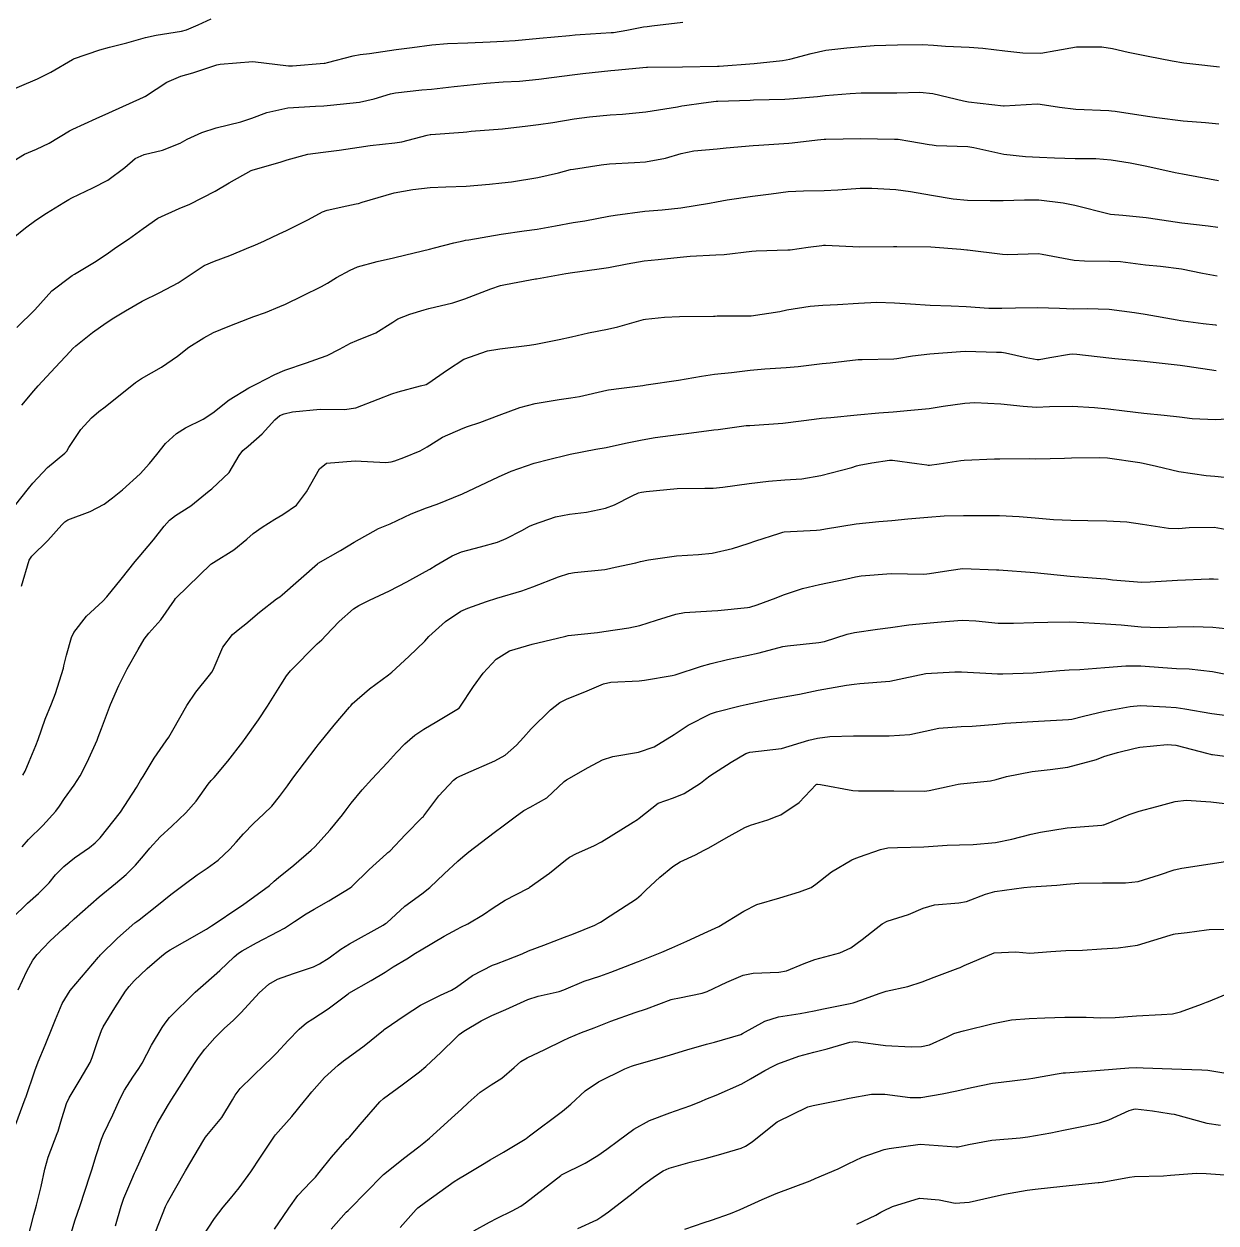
# Model space of a CAD drawing. Header units: metres. Extents: x 307586 to 320046, y 7427249 to 7434250.
# Drawn here: x 319595.7 to 319662.3, y 7429415.7 to 7429482.7 of the extents above; entities that cross this region are included whole.
import ezdxf

# ---------------------------------------------------------------- set-up
doc = ezdxf.new("R2010")
doc.units = ezdxf.units.M
doc.header["$MEASUREMENT"] = 0
doc.layers.add('Curvas de Nivel 1m', color=11, linetype='Continuous')
doc.layers.add('Curvas de Nivel 5m', color=15, linetype='Continuous')

msp = doc.modelspace()

# ---------------------------------------------------------------- linework, layer by layer
at = {"layer": 'Curvas de Nivel 1m', "flags": 128}
for points, elevation in [([(319594.423, 7429478.77), (319596.432, 7429479.627), (319597.17, 7429480.004), (319598.391, 7429480.721), (319598.453, 7429480.748), (319599.916, 7429481.247), (319600.46, 7429481.394), (319601.417, 7429481.641), (319602.466, 7429481.936), (319603.057, 7429482.075), (319604.469, 7429482.305), (319604.748, 7429482.369), (319605.408, 7429482.641), (319606.126, 7429482.984)], 816), ([(319594.641, 7429474.766), (319595.713, 7429475.421), (319596.387, 7429475.71), (319597.085, 7429476.04), (319598.224, 7429476.722), (319598.336, 7429476.788), (319598.404, 7429476.822), (319599.704, 7429477.413), (319600.413, 7429477.729), (319602.362, 7429478.611), (319602.423, 7429478.639), (319602.444, 7429478.649), (319602.473, 7429478.669), (319603.653, 7429479.44), (319604.44, 7429479.779), (319605.109, 7429479.974), (319606.45, 7429480.407), (319606.632, 7429480.446), (319608.453, 7429480.6), (319610.45, 7429480.355), (319610.675, 7429480.351), (319612.452, 7429480.505), (319612.494, 7429480.508), (319612.638, 7429480.548), (319614.071, 7429480.92), (319614.457, 7429480.984), (319614.983, 7429481.05), (319616.461, 7429481.264), (319617.351, 7429481.381), (319618.463, 7429481.526), (319619.331, 7429481.605), (319620.465, 7429481.646), (319621.718, 7429481.693), (319622.466, 7429481.736), (319623.107, 7429481.783), (319624.468, 7429481.899), (319626.141, 7429482.056), (319626.47, 7429482.094), (319626.733, 7429482.114), (319628.471, 7429482.218), (319628.603, 7429482.227), (319629.348, 7429482.351), (319630.285, 7429482.532), (319630.475, 7429482.563), (319630.735, 7429482.596), (319632.478, 7429482.794)], 817), ([(319595.068, 7429470.759), (319595.764, 7429471.316), (319596.338, 7429471.737), (319596.945, 7429472.133), (319597.907, 7429472.724), (319598.182, 7429472.894), (319598.356, 7429472.991), (319599.519, 7429473.551), (319600.366, 7429473.981), (319601.304, 7429474.686), (319601.88, 7429475.178), (319602.384, 7429475.411), (319603.407, 7429475.641), (319604.394, 7429476.041), (319604.785, 7429476.257), (319605.605, 7429476.632), (319606.406, 7429476.895), (319607.784, 7429477.231), (319608.411, 7429477.44), (319609.244, 7429477.762), (319610.417, 7429478.007), (319611.962, 7429478.101), (319612.419, 7429478.132), (319612.8, 7429478.165), (319614.421, 7429478.334), (319615.245, 7429478.518), (319616.139, 7429478.793), (319616.428, 7429478.849), (319617.904, 7429479.012), (319618.432, 7429479.065), (319619.702, 7429479.2), (319620.435, 7429479.285), (319621.485, 7429479.396), (319622.438, 7429479.46), (319623.352, 7429479.508), (319624.441, 7429479.613), (319625.136, 7429479.706), (319626.445, 7429479.874), (319626.898, 7429479.923), (319628.449, 7429480.097), (319628.685, 7429480.122), (319630.452, 7429480.294), (319630.498, 7429480.294), (319632.453, 7429480.31), (319634.404, 7429480.34), (319634.453, 7429480.343), (319634.509, 7429480.345), (319636.455, 7429480.482), (319638.048, 7429480.653), (319638.458, 7429480.734), (319639.639, 7429481.05), (319640.463, 7429481.228), (319641.635, 7429481.373), (319642.466, 7429481.449), (319643.159, 7429481.49), (319644.467, 7429481.54), (319645.862, 7429481.544), (319646.467, 7429481.511), (319647.141, 7429481.458), (319648.466, 7429481.397), (319649.236, 7429481.342), (319650.464, 7429481.193), (319651.461, 7429481.083), (319652.463, 7429481.075), (319653.311, 7429481.215), (319654.467, 7429481.413), (319655.868, 7429481.43), (319656.466, 7429481.334), (319657.346, 7429481.129), (319658.462, 7429480.9), (319659.803, 7429480.643), (319660.458, 7429480.523), (319660.956, 7429480.471), (319662.456, 7429480.299)], 818), ([(319595.276, 7429465.746), (319596.283, 7429466.74), (319597.225, 7429467.799), (319598.302, 7429468.601), (319598.375, 7429468.646), (319598.504, 7429468.718), (319599.614, 7429469.403), (319600.32, 7429469.866), (319600.812, 7429470.207), (319601.51, 7429470.682), (319602.339, 7429471.282), (319603.163, 7429471.843), (319604.35, 7429472.398), (319604.944, 7429472.641), (319606.36, 7429473.362), (319607.145, 7429473.832), (319608.372, 7429474.517), (319608.43, 7429474.542), (319608.61, 7429474.598), (319609.981, 7429474.982), (319610.381, 7429475.112), (319611.529, 7429475.42), (319612.388, 7429475.54), (319613.283, 7429475.647), (319614.392, 7429475.817), (319615.009, 7429475.905), (319616.396, 7429476.059), (319616.773, 7429476.121), (319618.194, 7429476.482), (319618.36, 7429476.523), (319618.403, 7429476.533), (319620.207, 7429476.66), (319620.405, 7429476.676), (319620.651, 7429476.702), (319622.407, 7429476.835), (319623.824, 7429477), (319624.41, 7429477.079), (319625.215, 7429477.202), (319626.413, 7429477.392), (319627.271, 7429477.515), (319628.416, 7429477.62), (319629.107, 7429477.662), (319630.417, 7429477.793), (319632.183, 7429478.076), (319632.421, 7429478.127), (319632.576, 7429478.154), (319633.625, 7429478.298), (319634.332, 7429478.383), (319634.424, 7429478.39), (319636.242, 7429478.446), (319636.426, 7429478.454), (319638.174, 7429478.495), (319638.427, 7429478.51), (319640, 7429478.654), (319640.43, 7429478.698), (319641.825, 7429478.806), (319642.433, 7429478.843), (319643.757, 7429478.853), (319644.433, 7429478.85), (319645.702, 7429478.883), (319646.433, 7429478.819), (319648.151, 7429478.399), (319648.426, 7429478.346), (319650.39, 7429478.133), (319650.423, 7429478.131), (319652.264, 7429478.233), (319652.425, 7429478.224), (319653.502, 7429478.059), (319654.422, 7429477.949), (319656.258, 7429477.859), (319656.421, 7429477.848), (319656.612, 7429477.827), (319658.418, 7429477.554), (319658.946, 7429477.466), (319660.416, 7429477.287), (319661.656, 7429477.202), (319662.415, 7429477.119)], 819), ([(319595.144, 7429455.759), (319595.927, 7429456.744), (319596.166, 7429457.045), (319596.983, 7429457.924), (319597.951, 7429458.722), (319598.064, 7429458.842), (319598.186, 7429459.04), (319598.863, 7429460.046), (319599.455, 7429460.707), (319599.866, 7429461.046), (319600.212, 7429461.317), (319601.901, 7429462.675), (319602.235, 7429462.894), (319603.365, 7429463.535), (319604.248, 7429464.149), (319604.889, 7429464.64), (319605.715, 7429465.175), (319606.265, 7429465.458), (319607.08, 7429465.803), (319608.278, 7429466.267), (319608.521, 7429466.356), (319609.161, 7429466.591), (319609.959, 7429466.91), (319610.288, 7429467.057), (319611.237, 7429467.51), (319612.298, 7429468.031), (319612.622, 7429468.224), (319613.133, 7429468.542), (319613.889, 7429468.955), (319614.312, 7429469.136), (319615.398, 7429469.433), (319616.32, 7429469.636), (319617.013, 7429469.803), (319618.328, 7429470.128), (319618.61, 7429470.196), (319619.685, 7429470.466), (319620.203, 7429470.593), (319620.334, 7429470.614), (319620.515, 7429470.637), (319622.338, 7429470.954), (319623.618, 7429471.14), (319624.341, 7429471.241), (319625.365, 7429471.417), (319626.345, 7429471.601), (319627.008, 7429471.712), (319628.349, 7429471.955), (319628.691, 7429472.016), (319630.352, 7429472.241), (319631.324, 7429472.325), (319632.354, 7429472.437), (319633.96, 7429472.691), (319634.358, 7429472.767), (319634.951, 7429472.873), (319636.361, 7429473.076), (319637.402, 7429473.21), (319638.364, 7429473.34), (319639.214, 7429473.382), (319640.37, 7429473.39), (319641.139, 7429473.441), (319642.373, 7429473.529), (319643.031, 7429473.526), (319644.372, 7429473.448), (319645.19, 7429473.338), (319646.368, 7429473.131), (319647.564, 7429472.929), (319648.364, 7429472.854), (319649.637, 7429472.834), (319650.364, 7429472.837), (319651.562, 7429472.885), (319652.365, 7429472.878), (319653.715, 7429472.704), (319654.361, 7429472.572), (319656.279, 7429472.096), (319656.354, 7429472.082), (319657.039, 7429472.013), (319658.352, 7429471.889), (319658.475, 7429471.876), (319660.349, 7429471.59), (319661.808, 7429471.419), (319662.347, 7429471.352)], 821), ([(319595.541, 7429451.299), (319595.974, 7429452.742), (319596.115, 7429452.973), (319597.011, 7429453.844), (319597.793, 7429454.723), (319597.96, 7429454.898), (319598.137, 7429455.011), (319599.376, 7429455.477), (319600.151, 7429455.886), (319600.618, 7429456.231), (319601.18, 7429456.685), (319602.172, 7429457.575), (319602.695, 7429458.148), (319603.092, 7429458.661), (319603.584, 7429459.264), (319604.2, 7429459.82), (319604.707, 7429460.141), (319605.685, 7429460.628), (319606.217, 7429460.978), (319607.131, 7429461.703), (319608.231, 7429462.376), (319608.381, 7429462.449), (319608.681, 7429462.596), (319609.695, 7429463.128), (319610.241, 7429463.353), (319611.463, 7429463.78), (319612.248, 7429464.046), (319612.609, 7429464.187), (319613.297, 7429464.54), (319613.922, 7429464.869), (319614.26, 7429465.016), (319615.338, 7429465.443), (319616.276, 7429466.043), (319616.553, 7429466.223), (319617.225, 7429466.491), (319618.033, 7429466.735), (319618.286, 7429466.802), (319619.625, 7429467.131), (319620.292, 7429467.342), (319621.757, 7429467.898), (319622.299, 7429468.087), (319622.571, 7429468.156), (319623.941, 7429468.414), (319624.253, 7429468.461), (319624.304, 7429468.467), (319625.94, 7429468.753), (319626.31, 7429468.82), (319627.667, 7429469.012), (319628.314, 7429469.105), (319629.361, 7429469.306), (319630.32, 7429469.477), (319631.102, 7429469.547), (319632.323, 7429469.674), (319632.893, 7429469.735), (319634.326, 7429469.802), (319634.779, 7429469.83), (319636.329, 7429470.004), (319636.563, 7429470.024), (319638.33, 7429470.078), (319638.478, 7429470.092), (319639.479, 7429470.229), (319640.23, 7429470.325), (319640.334, 7429470.335), (319640.451, 7429470.335), (319642.334, 7429470.25), (319644.237, 7429470.268), (319644.334, 7429470.267), (319644.43, 7429470.265), (319646.334, 7429470.248), (319648, 7429470.123), (319648.332, 7429470.084), (319648.374, 7429470.078), (319650.329, 7429469.837), (319650.601, 7429469.824), (319652.33, 7429469.873), (319652.549, 7429469.849), (319654.325, 7429469.509), (319654.9, 7429469.465), (319656.324, 7429469.457), (319656.914, 7429469.424), (319658.322, 7429469.254), (319659.145, 7429469.168), (319660.319, 7429469.031), (319661.499, 7429468.778), (319662.313, 7429468.626)], 822), ([(319595.616, 7429440.745), (319595.738, 7429440.972), (319595.974, 7429441.502), (319596.332, 7429442.392), (319596.468, 7429442.735), (319596.871, 7429443.864), (319597.217, 7429444.728), (319597.44, 7429445.307), (319597.879, 7429446.722), (319597.913, 7429446.852), (319598.05, 7429447.436), (319598.34, 7429448.438), (319598.469, 7429448.716), (319599.167, 7429449.614), (319600.081, 7429450.467), (319600.31, 7429450.697), (319601.108, 7429451.695), (319601.886, 7429452.673), (319602.116, 7429452.933), (319602.906, 7429453.881), (319603.507, 7429454.656), (319603.8, 7429454.991), (319604.142, 7429455.25), (319604.996, 7429455.792), (319606.014, 7429456.622), (319606.164, 7429456.741), (319607.141, 7429457.643), (319607.701, 7429458.605), (319607.906, 7429458.884), (319608.191, 7429459.125), (319608.98, 7429459.814), (319609.689, 7429460.585), (319609.969, 7429460.829), (319610.216, 7429460.928), (319610.674, 7429461.03), (319612.219, 7429461.193), (319613.581, 7429461.174), (319614.22, 7429461.26), (319615.451, 7429461.737), (319616.228, 7429462.036), (319616.575, 7429462.151), (319617.827, 7429462.484), (319618.146, 7429462.569), (319618.234, 7429462.611), (319619.333, 7429463.378), (319620.248, 7429463.977), (319621.574, 7429464.44), (319622.152, 7429464.534), (319622.255, 7429464.547), (319623.913, 7429464.758), (319624.259, 7429464.821), (319625.571, 7429465.083), (319626.266, 7429465.23), (319627.2, 7429465.44), (319628.272, 7429465.652), (319628.844, 7429465.785), (319630.281, 7429466.196), (319630.399, 7429466.22), (319631.448, 7429466.323), (319632.283, 7429466.368), (319634.191, 7429466.384), (319634.284, 7429466.387), (319634.384, 7429466.389), (319636.284, 7429466.398), (319637.884, 7429466.647), (319638.288, 7429466.733), (319639.585, 7429466.932), (319640.291, 7429466.991), (319641.119, 7429467.036), (319642.292, 7429467.113), (319643.317, 7429467.155), (319644.293, 7429467.13), (319645.197, 7429467.062), (319646.292, 7429466.999), (319647.459, 7429466.961), (319648.291, 7429466.92), (319649.564, 7429466.834), (319650.29, 7429466.826), (319651.051, 7429466.849), (319652.291, 7429466.864), (319653.518, 7429466.831), (319654.29, 7429466.795), (319655.05, 7429466.798), (319656.29, 7429466.772), (319657.708, 7429466.586), (319658.288, 7429466.497), (319660.085, 7429466.182), (319660.285, 7429466.139), (319660.416, 7429466.11), (319661.539, 7429465.961), (319662.217, 7429465.886), (319662.282, 7429465.873)], 823), ([(319595.572, 7429436.745), (319595.927, 7429437.151), (319596.736, 7429437.93), (319597.453, 7429438.725), (319597.661, 7429439.008), (319597.95, 7429439.442), (319598.482, 7429440.191), (319598.811, 7429440.712), (319599.208, 7429441.474), (319599.764, 7429442.702), (319599.826, 7429442.87), (319599.999, 7429443.357), (319600.514, 7429444.692), (319600.97, 7429445.745), (319601.445, 7429446.679), (319602.054, 7429447.76), (319602.388, 7429448.339), (319602.646, 7429448.664), (319603.316, 7429449.416), (319604.091, 7429450.524), (319604.139, 7429450.602), (319604.184, 7429450.649), (319606.112, 7429452.524), (319606.164, 7429452.567), (319606.261, 7429452.619), (319607.406, 7429453.321), (319608.126, 7429453.924), (319608.484, 7429454.241), (319608.983, 7429454.591), (319609.693, 7429455.032), (319610.144, 7429455.295), (319610.891, 7429455.829), (319611.465, 7429456.56), (319612.176, 7429457.853), (319612.566, 7429458.159), (319614.181, 7429458.299), (319615.889, 7429458.214), (319616.18, 7429458.238), (319616.383, 7429458.296), (319616.902, 7429458.493), (319617.81, 7429458.862), (319618.192, 7429459.079), (319619.06, 7429459.611), (319620.208, 7429460.13), (319620.452, 7429460.213), (319621.131, 7429460.446), (319622.217, 7429460.849), (319623.368, 7429461.271), (319624.224, 7429461.496), (319625.562, 7429461.726), (319626.227, 7429461.818), (319626.707, 7429461.896), (319628.232, 7429462.253), (319628.322, 7429462.269), (319629.042, 7429462.352), (319630.097, 7429462.479), (319630.235, 7429462.5), (319630.432, 7429462.534), (319632.238, 7429462.8), (319633.509, 7429463.029), (319634.241, 7429463.138), (319635.198, 7429463.232), (319636.244, 7429463.356), (319637.051, 7429463.446), (319638.246, 7429463.504), (319638.907, 7429463.573), (319640.256, 7429463.735), (319640.694, 7429463.775), (319642.259, 7429463.951), (319642.481, 7429463.966), (319644.26, 7429463.99), (319644.421, 7429464.007), (319645.297, 7429464.154), (319646.264, 7429464.279), (319647.976, 7429464.413), (319648.266, 7429464.417), (319649.994, 7429464.375), (319650.266, 7429464.362), (319650.504, 7429464.335), (319651.656, 7429464.079), (319652.261, 7429463.957), (319652.378, 7429463.952), (319652.975, 7429464.063), (319654.063, 7429464.254), (319654.265, 7429464.272), (319654.482, 7429464.264), (319656.263, 7429464.055), (319656.606, 7429464.017), (319658.261, 7429463.865), (319658.407, 7429463.852), (319660.258, 7429463.639), (319660.648, 7429463.583), (319662.254, 7429463.341)], 824), ([(319595.356, 7429428.747), (319595.834, 7429429.802), (319596.168, 7429430.408), (319596.418, 7429430.734), (319597.121, 7429431.461), (319597.864, 7429432.155), (319598.158, 7429432.427), (319598.473, 7429432.711), (319599.885, 7429433.949), (319600.796, 7429434.686), (319601.394, 7429435.185), (319601.909, 7429435.713), (319602.35, 7429436.233), (319602.708, 7429436.662), (319603.289, 7429437.297), (319603.935, 7429437.901), (319604.721, 7429438.638), (319605.286, 7429439.297), (319605.967, 7429440.238), (319606.139, 7429440.45), (319606.299, 7429440.617), (319607.069, 7429441.522), (319607.901, 7429442.601), (319607.94, 7429442.654), (319607.994, 7429442.725), (319608.771, 7429443.827), (319609.279, 7429444.587), (319609.561, 7429445.043), (319610.031, 7429445.794), (319610.334, 7429446.281), (319610.557, 7429446.572), (319612.058, 7429448.077), (319612.305, 7429448.303), (319612.541, 7429448.545), (319613.282, 7429449.33), (319614.085, 7429450.031), (319614.388, 7429450.226), (319614.977, 7429450.517), (319616.098, 7429451.04), (319617.06, 7429451.534), (319618.109, 7429452.109), (319618.344, 7429452.245), (319618.706, 7429452.474), (319619.583, 7429453), (319620.12, 7429453.207), (319621.181, 7429453.502), (319622.126, 7429453.764), (319622.602, 7429453.951), (319623.489, 7429454.416), (319623.904, 7429454.644), (319624.138, 7429454.749), (319625.368, 7429455.168), (319626.147, 7429455.325), (319627.086, 7429455.433), (319628.152, 7429455.65), (319628.666, 7429455.844), (319629.653, 7429456.345), (319630.001, 7429456.505), (319630.165, 7429456.549), (319630.419, 7429456.589), (319632.167, 7429456.749), (319633.699, 7429456.763), (319634.168, 7429456.765), (319634.711, 7429456.825), (319636.171, 7429457.037), (319637.253, 7429457.168), (319638.173, 7429457.232), (319639.116, 7429457.288), (319640.175, 7429457.472), (319641.917, 7429457.93), (319642.181, 7429458.021), (319642.314, 7429458.056), (319643.035, 7429458.181), (319644.024, 7429458.333), (319644.185, 7429458.337), (319645.544, 7429458.15), (319646.107, 7429458.066), (319646.182, 7429458.06), (319646.257, 7429458.064), (319646.792, 7429458.134), (319647.998, 7429458.309), (319648.186, 7429458.33), (319649.882, 7429458.408), (319650.188, 7429458.418), (319651.843, 7429458.42), (319652.188, 7429458.418), (319653.797, 7429458.445), (319654.189, 7429458.462), (319655.724, 7429458.492), (319656.189, 7429458.457), (319657.992, 7429458.196), (319658.185, 7429458.161), (319658.931, 7429457.993), (319660.18, 7429457.706), (319661.701, 7429457.48), (319662.178, 7429457.447), (319662.727, 7429457.395)], 826), ([(319595.229, 7429421.249), (319595.752, 7429422.67), (319595.769, 7429422.723), (319595.777, 7429422.74), (319596.279, 7429424.224), (319596.48, 7429424.733), (319596.859, 7429425.657), (319597.29, 7429426.725), (319597.441, 7429427.089), (319597.816, 7429427.981), (319598.254, 7429428.714), (319599.842, 7429430.583), (319599.892, 7429430.64), (319599.937, 7429430.689), (319600.896, 7429431.641), (319601.87, 7429432.49), (319601.974, 7429432.567), (319602.106, 7429432.668), (319603.097, 7429433.442), (319603.887, 7429434.075), (319604.618, 7429434.639), (319605.346, 7429435.184), (319605.907, 7429435.551), (319606.532, 7429435.996), (319607.176, 7429436.607), (319607.527, 7429437.004), (319607.932, 7429437.459), (319608.491, 7429438.04), (319609.081, 7429438.589), (319609.515, 7429439.019), (319609.957, 7429439.542), (319610.395, 7429440.145), (319610.699, 7429440.569), (319611.99, 7429442.283), (319612.112, 7429442.429), (319612.206, 7429442.548), (319613.006, 7429443.536), (319613.857, 7429444.532), (319613.926, 7429444.619), (319614.016, 7429444.722), (319614.976, 7429445.568), (319616.041, 7429446.351), (319616.126, 7429446.415), (319616.216, 7429446.498), (319617.163, 7429447.377), (319618.06, 7429448.219), (319618.183, 7429448.358), (319618.281, 7429448.478), (319619.217, 7429449.327), (319620.084, 7429449.896), (319620.47, 7429450.071), (319621.502, 7429450.439), (319622.095, 7429450.621), (319623.478, 7429451.037), (319624.101, 7429451.256), (319625.531, 7429451.812), (319626.109, 7429452.007), (319626.421, 7429452.066), (319628.112, 7429452.234), (319628.219, 7429452.252), (319628.696, 7429452.354), (319629.848, 7429452.61), (319630.116, 7429452.68), (319630.562, 7429452.778), (319632.12, 7429452.991), (319633.346, 7429453.072), (319634.121, 7429453.135), (319635.246, 7429453.395), (319636.127, 7429453.681), (319636.559, 7429453.825), (319637.835, 7429454.243), (319638.058, 7429454.317), (319638.134, 7429454.326), (319639.942, 7429454.425), (319640.145, 7429454.45), (319640.439, 7429454.509), (319642.149, 7429454.779), (319643.421, 7429454.907), (319644.151, 7429454.974), (319645.048, 7429455.053), (319646.153, 7429455.148), (319647.063, 7429455.222), (319648.154, 7429455.242), (319649.023, 7429455.242), (319650.154, 7429455.239), (319651.254, 7429455.184), (319652.153, 7429455.113), (319653.182, 7429455.03), (319654.152, 7429454.986), (319655.086, 7429454.97), (319656.152, 7429454.949), (319657.274, 7429454.886), (319658.151, 7429454.767), (319659.591, 7429454.543), (319660.148, 7429454.525), (319660.757, 7429454.579), (319662.149, 7429454.594), (319663.785, 7429454.295)], 827), ([(319595.864, 7429414.738), (319596.227, 7429416.183), (319596.38, 7429416.733), (319596.647, 7429417.776), (319596.845, 7429418.729), (319597.034, 7429419.402), (319597.54, 7429420.722), (319597.589, 7429420.857), (319597.733, 7429421.37), (319598.054, 7429422.41), (319598.193, 7429422.713), (319598.812, 7429423.752), (319599.366, 7429424.696), (319599.494, 7429424.978), (319599.791, 7429425.867), (319600.008, 7429426.479), (319600.107, 7429426.687), (319600.755, 7429427.74), (319601.347, 7429428.675), (319601.554, 7429428.944), (319601.829, 7429429.246), (319602.551, 7429429.947), (319603.375, 7429430.655), (319603.643, 7429430.855), (319603.848, 7429430.993), (319604.668, 7429431.451), (319605.868, 7429432.144), (319606.159, 7429432.328), (319606.588, 7429432.613), (319607.352, 7429433.131), (319607.882, 7429433.482), (319609.383, 7429434.578), (319609.656, 7429434.814), (319609.9, 7429435.028), (319610.757, 7429435.721), (319611.724, 7429436.553), (319611.925, 7429436.744), (319612.785, 7429437.691), (319613.467, 7429438.535), (319613.672, 7429438.808), (319613.953, 7429439.172), (319614.568, 7429439.917), (319615.111, 7429440.513), (319615.982, 7429441.453), (319616.477, 7429442.006), (319616.95, 7429442.49), (319617.505, 7429442.978), (319618.001, 7429443.312), (319618.745, 7429443.733), (319619.944, 7429444.461), (319619.982, 7429444.492), (319620.014, 7429444.537), (319620.789, 7429445.692), (319621.318, 7429446.441), (319622.051, 7429447.229), (319622.795, 7429447.683), (319624.059, 7429448.054), (319625.472, 7429448.389), (319625.935, 7429448.512), (319626.065, 7429448.536), (319627.716, 7429448.716), (319628.069, 7429448.757), (319629.457, 7429448.962), (319630.074, 7429449.109), (319631.003, 7429449.402), (319632.084, 7429449.741), (319632.562, 7429449.829), (319634.087, 7429449.922), (319634.427, 7429449.945), (319636.091, 7429450.111), (319636.217, 7429450.133), (319636.631, 7429450.255), (319637.692, 7429450.649), (319638.099, 7429450.814), (319639.157, 7429451.175), (319640.105, 7429451.396), (319641.625, 7429451.714), (319642.109, 7429451.816), (319642.43, 7429451.866), (319644.111, 7429452.008), (319645.941, 7429451.972), (319646.111, 7429451.979), (319646.25, 7429452), (319647.082, 7429452.13), (319647.964, 7429452.272), (319648.115, 7429452.282), (319650, 7429452.216), (319650.115, 7429452.213), (319652.113, 7429452.07), (319654.111, 7429451.848), (319655.815, 7429451.729), (319656.11, 7429451.701), (319656.475, 7429451.651), (319658.108, 7429451.53), (319658.566, 7429451.538), (319660.109, 7429451.627), (319661.87, 7429451.713), (319662.111, 7429451.714), (319662.367, 7429451.691)], 828), ([(319598.185, 7429414.712), (319598.523, 7429415.855), (319598.821, 7429416.703), (319599.365, 7429418.361), (319599.464, 7429418.694), (319599.711, 7429419.503), (319600.001, 7429420.406), (319600.115, 7429420.686), (319600.645, 7429421.776), (319601.049, 7429422.677), (319601.287, 7429423.145), (319601.765, 7429423.881), (319602.085, 7429424.351), (319602.273, 7429424.665), (319602.793, 7429425.655), (319603.398, 7429426.654), (319603.562, 7429426.896), (319603.808, 7429427.207), (319605.23, 7429428.629), (319605.831, 7429429.142), (319606.623, 7429429.83), (319607.413, 7429430.604), (319607.653, 7429430.804), (319607.856, 7429430.931), (319608.659, 7429431.386), (319609.867, 7429432.006), (319610.237, 7429432.199), (319610.794, 7429432.561), (319611.44, 7429432.992), (319611.88, 7429433.255), (319612.705, 7429433.722), (319613.892, 7429434.446), (319613.995, 7429434.528), (319614.956, 7429435.466), (319615.921, 7429436.34), (319616.007, 7429436.414), (319616.105, 7429436.498), (319616.994, 7429437.428), (319617.942, 7429438.39), (319617.988, 7429438.434), (319618.019, 7429438.479), (319618.844, 7429439.587), (319619.666, 7429440.463), (319619.837, 7429440.599), (319619.975, 7429440.674), (319620.361, 7429440.839), (319621.984, 7429441.547), (319622.544, 7429441.868), (319623.181, 7429442.418), (319623.567, 7429442.845), (319624.002, 7429443.328), (319625.084, 7429444.394), (319625.608, 7429444.797), (319626.022, 7429444.996), (319626.996, 7429445.402), (319628.035, 7429445.847), (319628.457, 7429445.935), (319630.038, 7429446.005), (319630.333, 7429446.041), (319631.878, 7429446.312), (319632.043, 7429446.353), (319633.508, 7429446.836), (319634.05, 7429446.987), (319634.972, 7429447.196), (319636.055, 7429447.424), (319636.738, 7429447.572), (319638.06, 7429447.926), (319638.324, 7429447.974), (319640.062, 7429448.146), (319640.392, 7429448.215), (319641.655, 7429448.61), (319642.071, 7429448.705), (319643.355, 7429448.896), (319644.075, 7429448.993), (319645.099, 7429449.133), (319646.079, 7429449.229), (319646.901, 7429449.311), (319648.082, 7429449.403), (319648.833, 7429449.361), (319650.08, 7429449.235), (319650.933, 7429449.234), (319652.081, 7429449.262), (319652.857, 7429449.286), (319654.082, 7429449.301), (319654.858, 7429449.261), (319656.08, 7429449.186), (319656.961, 7429449.13), (319658.078, 7429449.027), (319659.077, 7429448.991), (319660.079, 7429449.031), (319661, 7429449.046), (319662.079, 7429449), (319663.13, 7429448.887)], 829), ([(319603.048, 7429415.27), (319603.582, 7429416.651), (319603.613, 7429416.722), (319603.685, 7429416.867), (319604.696, 7429418.635), (319605.729, 7429420.378), (319605.824, 7429420.526), (319605.898, 7429420.618), (319606.729, 7429421.624), (319607.331, 7429422.604), (319607.481, 7429422.877), (319607.759, 7429423.244), (319609.121, 7429424.58), (319609.459, 7429424.893), (319609.783, 7429425.222), (319610.429, 7429425.928), (319611.051, 7429426.558), (319611.455, 7429426.905), (319611.809, 7429427.131), (319612.673, 7429427.683), (319613.779, 7429428.53), (319613.806, 7429428.547), (319613.823, 7429428.559), (319615.075, 7429429.271), (319615.842, 7429429.743), (319616.305, 7429430.036), (319617.052, 7429430.488), (319617.545, 7429430.794), (319617.858, 7429430.987), (319619.152, 7429431.747), (319619.87, 7429432.148), (319620.072, 7429432.247), (319620.461, 7429432.444), (319621.345, 7429432.968), (319621.882, 7429433.332), (319622.554, 7429433.755), (319623.812, 7429434.411), (319623.865, 7429434.439), (319623.894, 7429434.459), (319625.029, 7429435.27), (319625.917, 7429435.988), (319626.141, 7429436.157), (319626.535, 7429436.374), (319627.497, 7429436.795), (319627.929, 7429437.01), (319629.709, 7429438.111), (319629.942, 7429438.263), (319630.031, 7429438.339), (319631.105, 7429439.174), (319631.961, 7429439.484), (319632.556, 7429439.712), (319633.453, 7429440.295), (319633.742, 7429440.526), (319633.977, 7429440.698), (319635.177, 7429441.464), (319635.99, 7429441.955), (319636.218, 7429442.03), (319637.993, 7429442.24), (319639.517, 7429442.705), (319639.999, 7429442.817), (319640.69, 7429442.896), (319642.004, 7429442.933), (319643.251, 7429442.93), (319644.005, 7429442.944), (319645.146, 7429443.012), (319646.009, 7429443.195), (319646.78, 7429443.364), (319648.013, 7429443.458), (319648.642, 7429443.485), (319650.015, 7429443.593), (319650.47, 7429443.639), (319652.018, 7429443.739), (319652.331, 7429443.754), (319654.02, 7429443.85), (319654.192, 7429443.876), (319654.843, 7429444.038), (319656.026, 7429444.316), (319657.451, 7429444.584), (319658.029, 7429444.627), (319659.448, 7429444.567), (319660.028, 7429444.516), (319660.505, 7429444.45), (319662.025, 7429444.184), (319664.023, 7429443.93)], 831), ([(319605.658, 7429414.962), (319606.312, 7429415.975), (319606.798, 7429416.609), (319607.204, 7429417.088), (319607.694, 7429417.691), (319608.356, 7429418.59), (319608.891, 7429419.406), (319609.661, 7429420.571), (319609.734, 7429420.66), (319610.634, 7429421.671), (319611.341, 7429422.554), (319611.526, 7429422.781), (319611.758, 7429423.06), (319612.463, 7429423.846), (319613.221, 7429424.536), (319613.528, 7429424.781), (319613.779, 7429424.968), (319614.676, 7429425.63), (319615.757, 7429426.501), (319615.803, 7429426.534), (319616.964, 7429427.336), (319617.817, 7429427.888), (319618.946, 7429428.463), (319619.551, 7429428.73), (319619.83, 7429428.91), (319620.732, 7429429.549), (319621.848, 7429430.126), (319622.065, 7429430.212), (319622.639, 7429430.422), (319623.499, 7429430.771), (319623.858, 7429430.921), (319624.714, 7429431.249), (319625.866, 7429431.689), (319626.367, 7429431.876), (319627.565, 7429432.363), (319627.767, 7429432.468), (319627.875, 7429432.538), (319628.418, 7429432.891), (319629.888, 7429433.842), (319630.156, 7429434.062), (319630.417, 7429434.325), (319631.184, 7429435.036), (319631.913, 7429435.648), (319632.32, 7429435.903), (319633.182, 7429436.297), (319633.674, 7429436.544), (319633.927, 7429436.678), (319634.89, 7429437.233), (319635.938, 7429437.817), (319636.247, 7429437.95), (319637.216, 7429438.247), (319637.745, 7429438.443), (319637.947, 7429438.533), (319638.968, 7429439.215), (319639.925, 7429440.22), (319639.953, 7429440.24), (319639.973, 7429440.245), (319639.999, 7429440.246), (319640.159, 7429440.217), (319641.968, 7429439.891), (319642.281, 7429439.874), (319643.968, 7429439.874), (319644.261, 7429439.874), (319645.969, 7429439.854), (319646.229, 7429439.877), (319647.34, 7429440.126), (319647.849, 7429440.246), (319647.974, 7429440.264), (319649.651, 7429440.428), (319649.977, 7429440.498), (319650.559, 7429440.672), (319651.982, 7429440.95), (319652.982, 7429441.061), (319653.984, 7429441.193), (319655.581, 7429441.619), (319655.99, 7429441.778), (319656.169, 7429441.84), (319656.752, 7429442.012), (319657.741, 7429442.258), (319657.997, 7429442.302), (319659.526, 7429442.459), (319660, 7429442.419), (319661.798, 7429441.953), (319661.95, 7429441.908), (319661.992, 7429441.897), (319662.049, 7429441.892), (319663.99, 7429441.628)], 832), ([(319609.665, 7429415.393), (319610.155, 7429416.086), (319610.469, 7429416.562), (319610.981, 7429417.266), (319611.698, 7429418.033), (319611.955, 7429418.293), (319612.171, 7429418.545), (319612.85, 7429419.405), (319613.731, 7429420.402), (319613.794, 7429420.467), (319613.852, 7429420.528), (319614.457, 7429421.236), (319615.545, 7429422.503), (319615.755, 7429422.684), (319616.807, 7429423.445), (319617.77, 7429424.178), (319618.123, 7429424.475), (319618.985, 7429425.262), (319619.797, 7429426.075), (319619.985, 7429426.263), (319620.237, 7429426.446), (319621.217, 7429427.027), (319621.812, 7429427.318), (319622.587, 7429427.65), (319623.821, 7429428.215), (319624.403, 7429428.401), (319625.561, 7429428.65), (319625.828, 7429428.749), (319626.966, 7429429.239), (319627.84, 7429429.524), (319628.461, 7429429.734), (319629.852, 7429430.274), (319629.893, 7429430.288), (319629.992, 7429430.329), (319631.31, 7429430.863), (319631.861, 7429431.097), (319632.692, 7429431.474), (319633.87, 7429432.007), (319634.476, 7429432.281), (319635.882, 7429433.145), (319636.613, 7429433.525), (319637.889, 7429433.89), (319638.999, 7429434.223), (319639.636, 7429434.475), (319639.899, 7429434.649), (319640.776, 7429435.335), (319641.92, 7429436.016), (319642.043, 7429436.068), (319642.345, 7429436.186), (319643.505, 7429436.597), (319643.928, 7429436.674), (319644.463, 7429436.697), (319645.929, 7429436.74), (319647.234, 7429436.823), (319647.93, 7429436.846), (319648.688, 7429436.866), (319649.932, 7429436.988), (319650.851, 7429437.163), (319651.937, 7429437.448), (319652.442, 7429437.561), (319653.94, 7429437.791), (319655.878, 7429437.956), (319655.942, 7429437.961), (319655.994, 7429437.968), (319656.139, 7429438.018), (319657.405, 7429438.552), (319657.954, 7429438.735), (319658.952, 7429438.991), (319659.962, 7429439.262), (319660.584, 7429439.343), (319661.962, 7429439.252), (319662.746, 7429439.158)], 833), ([(319612.826, 7429415.378), (319613.68, 7429416.335), (319613.777, 7429416.433), (319613.872, 7429416.527), (319615.702, 7429418.379), (319615.763, 7429418.439), (319615.838, 7429418.499), (319616.879, 7429419.325), (319617.725, 7429419.979), (319618.003, 7429420.201), (319618.322, 7429420.471), (319619.746, 7429421.757), (319620.11, 7429422.086), (319620.48, 7429422.443), (319621.151, 7429423.044), (319621.763, 7429423.446), (319622.372, 7429423.819), (319623.047, 7429424.417), (319623.436, 7429424.755), (319623.781, 7429424.948), (319624.763, 7429425.421), (319625.796, 7429425.931), (319626.102, 7429426.073), (319626.818, 7429426.37), (319627.532, 7429426.637), (319627.807, 7429426.738), (319628.453, 7429426.994), (319629.814, 7429427.482), (319630.451, 7429427.689), (319631.822, 7429428.21), (319631.9, 7429428.231), (319632.281, 7429428.305), (319633.562, 7429428.558), (319633.828, 7429428.652), (319634.927, 7429429.184), (319635.843, 7429429.573), (319636.409, 7429429.69), (319637.845, 7429429.745), (319638.267, 7429429.814), (319639.248, 7429430.219), (319639.855, 7429430.445), (319641.234, 7429430.822), (319641.862, 7429431.105), (319642.495, 7429431.555), (319643.263, 7429432.176), (319643.603, 7429432.445), (319643.879, 7429432.581), (319645.07, 7429432.968), (319645.891, 7429433.313), (319646.531, 7429433.496), (319647.895, 7429433.603), (319648.322, 7429433.688), (319649.38, 7429434.098), (319649.904, 7429434.243), (319651.512, 7429434.469), (319651.907, 7429434.5), (319653.371, 7429434.592), (319653.909, 7429434.655), (319654.587, 7429434.717), (319655.91, 7429434.728), (319657.196, 7429434.721), (319657.911, 7429434.804), (319659.103, 7429435.17), (319659.918, 7429435.447), (319660.339, 7429435.545), (319661.921, 7429435.796), (319662.053, 7429435.817), (319662.902, 7429435.94)], 834), ([(319620.809, 7429415.296), (319621.673, 7429415.779), (319622.104, 7429415.998), (319622.945, 7429416.417), (319623.427, 7429416.672), (319623.687, 7429416.846), (319625.661, 7429418.381), (319625.685, 7429418.399), (319625.703, 7429418.411), (319627.013, 7429419.068), (319627.72, 7429419.497), (319628.221, 7429419.857), (319628.88, 7429420.343), (319629.739, 7429420.963), (319630.606, 7429421.459), (319631.749, 7429421.888), (319632.07, 7429421.986), (319632.92, 7429422.298), (319633.51, 7429422.538), (319633.756, 7429422.636), (319634.343, 7429422.865), (319635.765, 7429423.495), (319636.248, 7429423.775), (319637.06, 7429424.247), (319637.526, 7429424.493), (319637.779, 7429424.614), (319638.954, 7429425.053), (319639.789, 7429425.269), (319640.541, 7429425.453), (319641.798, 7429425.836), (319642.13, 7429425.857), (319643.798, 7429425.641), (319645.221, 7429425.573), (319645.797, 7429425.58), (319646.26, 7429425.674), (319647.241, 7429426.126), (319647.615, 7429426.312), (319647.805, 7429426.376), (319648.155, 7429426.463), (319649.811, 7429426.875), (319650.824, 7429427.068), (319651.814, 7429427.148), (319652.689, 7429427.186), (319653.815, 7429427.229), (319654.998, 7429427.216), (319655.815, 7429427.188), (319656.62, 7429427.207), (319657.816, 7429427.304), (319659.216, 7429427.378), (319659.817, 7429427.412), (319660.264, 7429427.52), (319661.437, 7429427.954), (319661.716, 7429428.06), (319661.825, 7429428.107), (319663.136, 7429428.634)], 836), ([(319626.609, 7429415.43), (319627.676, 7429415.914), (319627.95, 7429416.084), (319628.331, 7429416.35), (319629.694, 7429417.407), (319630.207, 7429417.816), (319630.887, 7429418.318), (319631.384, 7429418.637), (319631.71, 7429418.792), (319632.882, 7429419.131), (319633.719, 7429419.34), (319634.458, 7429419.542), (319635.728, 7429419.909), (319635.973, 7429420.013), (319636.35, 7429420.254), (319637.112, 7429420.874), (319637.744, 7429421.373), (319639.448, 7429422.215), (319639.754, 7429422.3), (319641.337, 7429422.614), (319641.758, 7429422.7), (319643.017, 7429422.921), (319643.764, 7429422.924), (319645.171, 7429422.74), (319645.762, 7429422.734), (319646.95, 7429422.943), (319647.768, 7429423.113), (319648.59, 7429423.288), (319649.775, 7429423.532), (319650.259, 7429423.602), (319651.779, 7429423.783), (319652.026, 7429423.821), (319653.381, 7429424.054), (319653.721, 7429424.113), (319653.784, 7429424.115), (319653.853, 7429424.118), (319655.785, 7429424.262), (319657.39, 7429424.401), (319657.787, 7429424.408), (319658.185, 7429424.392), (319659.787, 7429424.339), (319661.451, 7429424.289), (319661.786, 7429424.268), (319663.783, 7429423.93)], 837), ([(319632.579, 7429415.392), (319633.675, 7429415.76), (319634.078, 7429415.883), (319635.141, 7429416.268), (319635.685, 7429416.489), (319636.904, 7429417.035), (319637.694, 7429417.377), (319639.581, 7429418.091), (319639.702, 7429418.137), (319639.752, 7429418.16), (319639.87, 7429418.208), (319641.15, 7429418.757), (319641.716, 7429419.029), (319642.495, 7429419.409), (319643.728, 7429419.835), (319644.003, 7429419.892), (319645.733, 7429420.14), (319647.731, 7429419.985), (319647.858, 7429419.991), (319648.422, 7429420.11), (319649.735, 7429420.346), (319651.32, 7429420.491), (319651.738, 7429420.535), (319653.035, 7429420.762), (319653.741, 7429420.905), (319654.851, 7429421.141), (319655.746, 7429421.328), (319656.268, 7429421.495), (319657.398, 7429422.004), (319657.66, 7429422.095), (319657.754, 7429422.101), (319658.714, 7429421.986), (319659.629, 7429421.849), (319659.752, 7429421.833), (319659.915, 7429421.805), (319661.747, 7429421.31), (319662.502, 7429421.186)], 838), ([(319642.191, 7429415.669), (319643.253, 7429416.174), (319643.529, 7429416.327), (319643.685, 7429416.409), (319644.176, 7429416.651), (319645.693, 7429417.12), (319646.792, 7429417.029), (319647.69, 7429416.836), (319648.468, 7429416.886), (319649.694, 7429417.166), (319650.448, 7429417.33), (319651.698, 7429417.56), (319652.143, 7429417.621), (319653.7, 7429417.782), (319655.671, 7429417.989), (319655.703, 7429417.989), (319655.731, 7429417.991), (319655.894, 7429418.018), (319657.425, 7429418.285), (319657.708, 7429418.317), (319659.313, 7429418.372), (319659.709, 7429418.404), (319661.156, 7429418.511), (319661.711, 7429418.49), (319663.265, 7429418.379)], 839)]:
    msp.add_lwpolyline(points, dxfattribs=dict(at, elevation=elevation))
at = {"layer": 'Curvas de Nivel 5m', "flags": 128}
for points, elevation in [([(319595.555, 7429461.408), (319596.225, 7429462.214), (319596.473, 7429462.494), (319596.702, 7429462.735), (319597.436, 7429463.533), (319598.25, 7429464.412), (319598.404, 7429464.566), (319598.578, 7429464.717), (319599.514, 7429465.458), (319600.273, 7429466.012), (319600.69, 7429466.281), (319601.341, 7429466.684), (319602.288, 7429467.222), (319603.257, 7429467.697), (319604.299, 7429468.24), (319604.9, 7429468.641), (319605.733, 7429469.207), (319606.315, 7429469.458), (319607.169, 7429469.763), (319608.328, 7429470.249), (319608.574, 7429470.353), (319609.115, 7429470.592), (319609.936, 7429470.985), (319610.339, 7429471.171), (319611.567, 7429471.784), (319612.349, 7429472.204), (319612.602, 7429472.296), (319613.71, 7429472.536), (319614.232, 7429472.654), (319614.354, 7429472.679), (319614.57, 7429472.742), (319616.361, 7429473.262), (319617.394, 7429473.458), (319618.364, 7429473.56), (319619.233, 7429473.602), (319620.365, 7429473.637), (319621.668, 7429473.742), (319622.367, 7429473.821), (319622.906, 7429473.886), (319624.37, 7429474.128), (319625.523, 7429474.393), (319626.193, 7429474.565), (319626.376, 7429474.598), (319627.911, 7429474.833), (319628.381, 7429474.887), (319629.771, 7429474.957), (319630.383, 7429474.992), (319631.512, 7429475.197), (319632.39, 7429475.465), (319633.091, 7429475.604), (319634.394, 7429475.728), (319634.901, 7429475.777), (319636.398, 7429475.914), (319636.718, 7429475.937), (319638.4, 7429476.046), (319638.583, 7429476.057), (319639.998, 7429476.224), (319640.359, 7429476.265), (319640.403, 7429476.27), (319640.455, 7429476.271), (319642.404, 7429476.293), (319644.303, 7429476.272), (319644.404, 7429476.27), (319644.5, 7429476.265), (319645.152, 7429476.159), (319646.232, 7429475.973), (319646.401, 7429475.943), (319646.623, 7429475.916), (319648.4, 7429475.847), (319648.718, 7429475.799), (319650.396, 7429475.433), (319651.604, 7429475.291), (319652.395, 7429475.263), (319653.227, 7429475.229), (319654.394, 7429475.192), (319655.543, 7429475.182), (319656.394, 7429475.114), (319657.457, 7429474.945), (319658.391, 7429474.76), (319659.965, 7429474.406), (319660.386, 7429474.32), (319660.674, 7429474.263), (319662.383, 7429473.95)], 820), ([(319595.022, 7429432.753), (319595.882, 7429433.601), (319596.497, 7429434.124), (319597.076, 7429434.728), (319597.446, 7429435.178), (319597.907, 7429435.642), (319598.502, 7429436.126), (319599.341, 7429436.706), (319599.663, 7429436.965), (319599.928, 7429437.24), (319601.071, 7429438.683), (319601.957, 7429440.062), (319602.19, 7429440.439), (319602.337, 7429440.666), (319602.947, 7429441.697), (319603.616, 7429442.654), (319603.774, 7429442.873), (319603.999, 7429443.257), (319604.766, 7429444.639), (319605.27, 7429445.385), (319606.038, 7429446.324), (319606.172, 7429446.487), (319606.242, 7429446.618), (319606.776, 7429447.892), (319607.333, 7429448.607), (319607.739, 7429448.932), (319608.072, 7429449.199), (319608.824, 7429449.85), (319609.79, 7429450.583), (319609.967, 7429450.709), (319610.095, 7429450.814), (319612.066, 7429452.551), (319612.113, 7429452.581), (319613.364, 7429453.294), (319614.125, 7429453.761), (319615.481, 7429454.51), (319615.937, 7429454.702), (319616.137, 7429454.786), (319617.303, 7429455.331), (319618.151, 7429455.668), (319618.751, 7429455.877), (319620.163, 7429456.46), (319622.173, 7429457.403), (319622.884, 7429457.715), (319624.18, 7429458.163), (319625.054, 7429458.397), (319625.954, 7429458.616), (319626.187, 7429458.667), (319627.613, 7429458.944), (319628.193, 7429459.044), (319629.268, 7429459.278), (319630.2, 7429459.48), (319630.935, 7429459.596), (319632.205, 7429459.771), (319632.678, 7429459.833), (319634.209, 7429460.027), (319634.442, 7429460.053), (319636.006, 7429460.263), (319636.213, 7429460.28), (319638.055, 7429460.401), (319638.215, 7429460.417), (319639.813, 7429460.628), (319640.218, 7429460.68), (319640.732, 7429460.726), (319642.22, 7429460.873), (319643.423, 7429460.976), (319644.222, 7429461.039), (319645.199, 7429461.131), (319646.224, 7429461.222), (319647.013, 7429461.344), (319648.227, 7429461.527), (319648.791, 7429461.55), (319650.227, 7429461.477), (319651.489, 7429461.345), (319652.225, 7429461.298), (319652.96, 7429461.328), (319654.226, 7429461.351), (319655.475, 7429461.281), (319656.225, 7429461.204), (319657.149, 7429461.086), (319658.222, 7429460.954), (319659.365, 7429460.845), (319660.221, 7429460.764), (319660.921, 7429460.67), (319662.219, 7429460.606), (319663.486, 7429460.672)], 825), ([(319600.781, 7429415.564), (319601.103, 7429416.676), (319601.247, 7429417.115), (319601.698, 7429418.159), (319601.86, 7429418.51), (319601.931, 7429418.668), (319602.478, 7429419.9), (319602.828, 7429420.659), (319603.126, 7429421.262), (319603.748, 7429422.353), (319603.934, 7429422.647), (319604.227, 7429423.112), (319605.204, 7429424.629), (319605.432, 7429424.971), (319605.785, 7429425.446), (319606.334, 7429426.075), (319606.886, 7429426.609), (319607.367, 7429427.045), (319607.812, 7429427.493), (319608.821, 7429428.585), (319609.345, 7429429.062), (319609.835, 7429429.345), (319610.734, 7429429.666), (319611.845, 7429430.036), (319612.191, 7429430.203), (319612.718, 7429430.541), (319613.376, 7429431.017), (319613.861, 7429431.326), (319615.739, 7429432.369), (319615.872, 7429432.449), (319615.905, 7429432.468), (319615.941, 7429432.499), (319616.95, 7429433.422), (319617.889, 7429434.12), (319618.345, 7429434.473), (319619.143, 7429435.223), (319619.915, 7429435.945), (319620.192, 7429436.183), (319620.527, 7429436.451), (319621.934, 7429437.548), (319622.444, 7429437.918), (319623.116, 7429438.418), (319623.6, 7429438.761), (319623.951, 7429438.947), (319624.885, 7429439.47), (319625.851, 7429440.382), (319625.974, 7429440.478), (319627.186, 7429441.163), (319627.985, 7429441.601), (319628.559, 7429441.782), (319629.99, 7429442.034), (319630.871, 7429442.327), (319632, 7429443.02), (319632.776, 7429443.532), (319634.012, 7429444.173), (319634.357, 7429444.285), (319635.673, 7429444.61), (319636.019, 7429444.692), (319637.306, 7429444.965), (319638.026, 7429445.091), (319638.988, 7429445.271), (319640.032, 7429445.493), (319641.616, 7429445.775), (319642.039, 7429445.832), (319642.368, 7429445.858), (319644.041, 7429445.999), (319644.821, 7429446.158), (319646.046, 7429446.417), (319647.657, 7429446.514), (319648.047, 7429446.508), (319649.733, 7429446.416), (319650.046, 7429446.399), (319650.349, 7429446.398), (319652.047, 7429446.466), (319653.521, 7429446.582), (319654.049, 7429446.616), (319654.646, 7429446.638), (319656.05, 7429446.75), (319657.208, 7429446.852), (319658.051, 7429446.852), (319659.287, 7429446.752), (319660.05, 7429446.704), (319660.755, 7429446.674), (319662.049, 7429446.53), (319663.807, 7429446.17)], 830), ([(319616.689, 7429415.469), (319617.575, 7429416.481), (319617.629, 7429416.535), (319617.684, 7429416.581), (319618.105, 7429416.892), (319619.699, 7429418.038), (319619.95, 7429418.198), (319620.363, 7429418.443), (319621.197, 7429418.949), (319621.715, 7429419.258), (319622.461, 7429419.684), (319623.663, 7429420.411), (319623.707, 7429420.436), (319623.733, 7429420.456), (319623.917, 7429420.589), (319625.749, 7429421.972), (319625.976, 7429422.152), (319626.222, 7429422.375), (319627.026, 7429423.102), (319627.765, 7429423.615), (319629.24, 7429424.338), (319629.617, 7429424.49), (319629.776, 7429424.545), (319631.157, 7429424.942), (319631.785, 7429425.12), (319632.693, 7429425.397), (319633.794, 7429425.713), (319634.245, 7429425.834), (319635.711, 7429426.261), (319635.803, 7429426.305), (319637.051, 7429427.007), (319637.813, 7429427.244), (319639.02, 7429427.427), (319639.817, 7429427.578), (319640.329, 7429427.694), (319641.821, 7429427.997), (319641.982, 7429428.028), (319642.472, 7429428.184), (319643.446, 7429428.556), (319643.831, 7429428.676), (319645.041, 7429428.945), (319645.839, 7429429.197), (319646.514, 7429429.463), (319647.85, 7429429.955), (319647.966, 7429430.004), (319648.193, 7429430.115), (319649.86, 7429430.814), (319651.071, 7429430.867), (319651.86, 7429430.809), (319653.025, 7429430.895), (319653.862, 7429430.946), (319654.801, 7429430.974), (319655.863, 7429431.039), (319656.779, 7429431.096), (319657.865, 7429431.251), (319659.697, 7429431.799), (319659.872, 7429431.853), (319659.969, 7429431.872), (319660.633, 7429431.962), (319661.721, 7429432.106), (319661.875, 7429432.117), (319663.65, 7429432.158)], 835)]:
    msp.add_lwpolyline(points, dxfattribs=dict(at, elevation=elevation))

doc.saveas('drawing.dxf')
